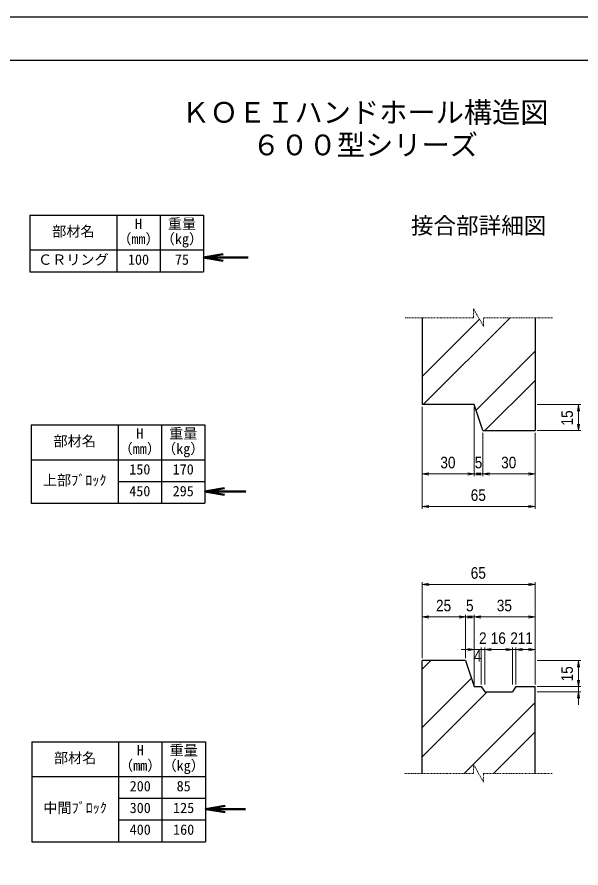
# Model space of a CAD drawing. Units: millimetres, scale not verified. Extents: x -210 to 210, y -148 to 148.
# Drawn here: x -80.1 to 49.7, y -47.3 to 148.5 of the extents above; entities that cross this region are included whole.
import ezdxf
from ezdxf.enums import TextEntityAlignment as Align

# ---------------------------------------------------------------- set-up
doc = ezdxf.new("R2010")
doc.units = ezdxf.units.MM
doc.linetypes.add('USER1', pattern=[12.95, 6.35, -3.175, 0.25, -3.175])
doc.layers.add('0-0', color=7, linetype='Continuous')
for name, color, linetype, lineweight in [('0-1_0', 9, 'Continuous', 25), ('0-2_dims', 2, 'Continuous', 13), ('0-3_pen1実線', 4, 'Continuous', 13), ('0-5_pen3実線', 7, 'Continuous', 25), ('0-6_pen4実線', 6, 'Continuous', 25), ('0-7_pen1一点', 4, 'USER1', 13)]:
    doc.layers.add(name, color=color, linetype=linetype, lineweight=lineweight)
doc.styles.add('ＭＳ ゴシック', font='')
doc.styles.add('ＭＳ Ｐゴシック', font='')
doc.styles.get('ＭＳ ゴシック').set_extended_font_data('MS Gothic')
doc.styles.get('ＭＳ Ｐゴシック').set_extended_font_data('MS PGothic')

# ---------------------------------------------------------------- blocks, each defined once
blk = doc.blocks.new('部分図 1')
at = {"layer": '0-1_0'}
blk.add_lwpolyline([(0, 0), (8400, 0), (8400, 5940), (0, 5940)], close=True, dxfattribs=at)
at = {"layer": '0-2_dims', "lineweight": 50}
for p, q in [((3456.75, 4832.91), (3661, 4832.91)), ((3462.75, 3756.59), (3651, 3756.59)), ((3466.51, 2294.8), (3649.46, 2294.8))]:
    blk.add_line(p, q, dxfattribs=at)
at = {"layer": '0-2_dims'}
for p, q in [((4993, 4156.23), (5193.05, 4156.23)), ((5183.05, 4156.23), (5183.05, 4036.23)), ((4463, 4146.23), (4463, 3826.95)), ((4463, 4146.23), (4463, 3676.95)), ((4703, 4146.23), (4703, 3826.95)), ((4703, 4146.23), (4703, 3826.95)), ((4993, 4036.23), (5193.05, 4036.23)), ((4743, 4026.23), (4743, 3826.95)), ((4743, 4026.23), (4743, 3826.95)), ((4983, 4026.23), (4983, 3826.95)), ((4983, 4026.23), (4983, 3676.95)), ((4703, 3836.95), (4463, 3836.95)), ((4743, 3836.95), (4703, 3836.95)), ((4743, 3836.95), (4983, 3836.95)), ((4983, 3686.95), (4463, 3686.95)), ((4463, 2988.4), (4463, 3338.69)), ((4983, 2868.4), (4983, 3338.69)), ((4463, 3328.69), (4983, 3328.69)), ((4463, 2988.4), (4463, 3188.69)), ((4663, 3178.69), (4463, 3178.69)), ((4663, 2988.4), (4663, 3188.69)), ((4663, 2988.4), (4663, 3188.69)), ((4663, 3178.69), (4703, 3178.69)), ((4703, 2868.4), (4703, 3188.69)), ((4703, 2868.4), (4703, 3188.69)), ((4983, 3178.69), (4703, 3178.69)), ((4983, 2868.4), (4983, 3188.69)), ((4703, 3028.55), (4643, 3028.55)), ((4735, 3028.55), (4675, 3028.55)), ((4703, 2868.4), (4703, 3038.55)), ((4735, 3028.55), (4703, 3028.55)), ((4735, 2868.4), (4735, 3038.55)), ((4735, 2868.4), (4735, 3038.55)), ((4735, 3028.55), (4751, 3028.55)), ((4735, 3028.55), (4795, 3028.55)), ((4751, 2868.4), (4751, 3038.55)), ((4751, 2868.4), (4751, 3038.55)), ((4751, 3028.55), (4811, 3028.55)), ((4751, 3028.55), (4879, 3028.55)), ((4879, 3028.55), (4819, 3028.55)), ((4879, 2868.4), (4879, 3038.55)), ((4879, 2868.4), (4879, 3038.55)), ((4879, 3028.55), (4895, 3028.55)), ((4895, 2868.4), (4895, 3038.55)), ((4895, 2868.4), (4895, 3038.55)), ((4895, 3028.55), (4955, 3028.55)), ((4895, 3028.55), (4983, 3028.55)), ((4983, 2868.4), (4983, 3038.55)), ((4993, 2978.4), (5193.05, 2978.4)), ((5183.05, 2978.4), (5183.05, 2858.4)), ((5183.05, 2858.4), (5183.05, 2918.4)), ((4993, 2858.4), (5193.05, 2858.4)), ((4993, 2858.4), (5193.05, 2858.4)), ((4993, 2834.4), (5193.05, 2834.4)), ((5183.05, 2858.4), (5183.05, 2834.4)), ((5183.05, 2834.4), (5183.05, 2774.4))]:
    blk.add_line(p, q, dxfattribs=at)
at = {"layer": '0-2_dims', "lineweight": 50}
for points in [[(3546.75, 4847.91), (3456.75, 4832.91), (3546.75, 4817.91)], [(3552.75, 3771.59), (3462.75, 3756.59), (3552.75, 3741.59)], [(3556.51, 2309.8), (3466.51, 2294.8), (3556.51, 2279.8)]]:
    blk.add_lwpolyline(points, dxfattribs=at)
at = {"layer": '0-2_dims'}
for points in [[(5188.05, 4126.23), (5183.05, 4156.23), (5178.05, 4126.23)], [(5178.05, 4066.23), (5183.05, 4036.23), (5188.05, 4066.23)], [(4493, 3841.95), (4463, 3836.95), (4493, 3831.95)], [(4673, 3831.95), (4703, 3836.95), (4673, 3841.95)], [(4733, 3841.95), (4703, 3836.95), (4733, 3831.95)], [(4713, 3831.95), (4743, 3836.95), (4713, 3841.95)], [(4773, 3841.95), (4743, 3836.95), (4773, 3831.95)], [(4953, 3831.95), (4983, 3836.95), (4953, 3841.95)], [(4493, 3691.95), (4463, 3686.95), (4493, 3681.95)], [(4953, 3681.95), (4983, 3686.95), (4953, 3691.95)], [(4493, 3333.69), (4463, 3328.69), (4493, 3323.69)], [(4953, 3323.69), (4983, 3328.69), (4953, 3333.69)], [(4493, 3183.69), (4463, 3178.69), (4493, 3173.69)], [(4633, 3173.69), (4663, 3178.69), (4633, 3183.69)], [(4693, 3183.69), (4663, 3178.69), (4693, 3173.69)], [(4673, 3173.69), (4703, 3178.69), (4673, 3183.69)], [(4733, 3183.69), (4703, 3178.69), (4733, 3173.69)], [(4953, 3173.69), (4983, 3178.69), (4953, 3183.69)], [(4673, 3023.55), (4703, 3028.55), (4673, 3033.55)], [(4781, 3033.55), (4751, 3028.55), (4781, 3023.55)], [(4781, 3033.55), (4751, 3028.55), (4781, 3023.55)], [(4849, 3023.55), (4879, 3028.55), (4849, 3033.55)], [(4849, 3023.55), (4879, 3028.55), (4849, 3033.55)], [(4925, 3033.55), (4895, 3028.55), (4925, 3023.55)], [(4925, 3033.55), (4895, 3028.55), (4925, 3023.55)], [(4953, 3023.55), (4983, 3028.55), (4953, 3033.55)], [(5188.05, 2948.4), (5183.05, 2978.4), (5178.05, 2948.4)], [(5178.05, 2888.4), (5183.05, 2858.4), (5188.05, 2888.4)], [(5178.05, 2888.4), (5183.05, 2858.4), (5188.05, 2888.4)], [(5188.05, 2804.4), (5183.05, 2834.4), (5178.05, 2804.4)]]:
    blk.add_lwpolyline(points, dxfattribs=at)
for points in [[(4731.29, 3029.11), (4738.64, 3029.44), (4731.61, 3030.16)], [(4731.29, 3029.11), (4738.64, 3029.44), (4731.61, 3030.16)], [(4731.29, 3029.11), (4738.75, 3028.55), (4738.64, 3029.44)], [(4731.29, 3029.11), (4738.75, 3028.55), (4738.64, 3029.44)], [(4731.29, 3027.99), (4738.75, 3028.55), (4731.29, 3029.11)], [(4731.29, 3027.99), (4738.75, 3028.55), (4731.29, 3029.11)], [(4731.29, 3027.99), (4738.64, 3027.65), (4738.75, 3028.55)], [(4731.29, 3027.99), (4738.64, 3027.65), (4738.75, 3028.55)], [(4731.61, 3026.94), (4738.64, 3027.65), (4731.29, 3027.99)], [(4731.61, 3026.94), (4738.64, 3027.65), (4731.29, 3027.99)], [(4731.61, 3030.16), (4738.28, 3030.37), (4732.18, 3031.02)], [(4731.61, 3030.16), (4738.28, 3030.37), (4732.18, 3031.02)], [(4731.61, 3030.16), (4738.64, 3029.44), (4738.28, 3030.37)], [(4731.61, 3030.16), (4738.64, 3029.44), (4738.28, 3030.37)], [(4731.61, 3026.94), (4738.28, 3026.72), (4738.64, 3027.65)], [(4731.61, 3026.94), (4738.28, 3026.72), (4738.64, 3027.65)], [(4732.18, 3026.07), (4738.28, 3026.72), (4731.61, 3026.94)], [(4732.18, 3026.07), (4738.28, 3026.72), (4731.61, 3026.94)], [(4732.18, 3031.02), (4737.62, 3031.23), (4732.88, 3031.64)], [(4732.18, 3031.02), (4737.62, 3031.23), (4732.88, 3031.64)], [(4732.18, 3031.02), (4738.28, 3030.37), (4737.62, 3031.23)], [(4732.18, 3031.02), (4738.28, 3030.37), (4737.62, 3031.23)], [(4732.18, 3026.07), (4737.62, 3025.86), (4738.28, 3026.72)], [(4732.18, 3026.07), (4737.62, 3025.86), (4738.28, 3026.72)], [(4732.88, 3025.45), (4737.62, 3025.86), (4732.18, 3026.07)], [(4732.88, 3025.45), (4737.62, 3025.86), (4732.18, 3026.07)], [(4732.88, 3031.64), (4736.71, 3031.89), (4733.66, 3032.05)], [(4732.88, 3031.64), (4736.71, 3031.89), (4733.66, 3032.05)], [(4732.88, 3031.64), (4737.62, 3031.23), (4736.71, 3031.89)], [(4732.88, 3031.64), (4737.62, 3031.23), (4736.71, 3031.89)], [(4732.88, 3025.45), (4736.71, 3025.21), (4737.62, 3025.86)], [(4732.88, 3025.45), (4736.71, 3025.21), (4737.62, 3025.86)], [(4733.66, 3025.05), (4736.71, 3025.21), (4732.88, 3025.45)], [(4733.66, 3025.05), (4736.71, 3025.21), (4732.88, 3025.45)], [(4733.66, 3032.05), (4735.66, 3032.24), (4734.6, 3032.28)], [(4733.66, 3032.05), (4735.66, 3032.24), (4734.6, 3032.28)], [(4733.66, 3032.05), (4736.71, 3031.89), (4735.66, 3032.24)], [(4733.66, 3032.05), (4736.71, 3031.89), (4735.66, 3032.24)], [(4733.66, 3025.05), (4735.66, 3024.86), (4736.71, 3025.21)], [(4733.66, 3025.05), (4735.66, 3024.86), (4736.71, 3025.21)], [(4733.66, 3025.05), (4734.6, 3024.82), (4735.66, 3024.86)], [(4733.66, 3025.05), (4734.6, 3024.82), (4735.66, 3024.86)]]:
    blk.add_solid(points, dxfattribs=at)
at = {"layer": '0-3_pen1実線'}
for p, q in [((4463, 4555.3), (4463.94, 4556.23)), ((4463, 4285.89), (4726.79, 4549.67)), ((4468.05, 4156.23), (4868.05, 4556.23)), ((4711.61, 4130.39), (4983, 4401.78)), ((4752.16, 4036.23), (4983, 4267.07)), ((4463, 2938.85), (4502.55, 2978.4)), ((4463, 2669.44), (4690.24, 2896.68)), ((4463, 2534.74), (4762.66, 2834.4)), ((4656.07, 2458.4), (4983, 2785.33)), ((4790.77, 2458.4), (4983, 2650.63))]:
    blk.add_line(p, q, dxfattribs=at)
at = {"layer": '0-5_pen3実線'}
for p, q in [((3056.75, 5027.91), (3056.75, 4767.91)), ((3256.75, 5027.91), (3256.75, 4767.91)), ((2656.75, 4867.91), (3456.75, 4867.91)), ((4463, 4556.23), (4463, 4156.23)), ((4983, 4556.23), (4983, 4036.23)), ((4703, 4156.23), (4463, 4156.23)), ((4743, 4036.23), (4703, 4156.23)), ((3062.75, 4062.59), (3062.75, 3702.59)), ((3262.75, 4062.59), (3262.75, 3702.59)), ((4743, 4036.23), (4983, 4036.23)), ((2662.75, 3902.59), (3462.75, 3902.59)), ((3062.75, 3802.59), (3462.75, 3802.59)), ((4463, 2458.4), (4463, 2978.4)), ((4663, 2978.4), (4463, 2978.4)), ((4663, 2978.4), (4703, 2858.4)), ((4895, 2858.4), (4879, 2834.4)), ((4895, 2858.4), (4983, 2858.4)), ((4983, 2458.4), (4983, 2858.4)), ((3064.79, 2604.53), (3064.79, 2144.53)), ((3264.79, 2604.53), (3264.79, 2144.53)), ((2664.79, 2444.53), (3464.79, 2444.53)), ((3064.79, 2344.53), (3464.79, 2344.53)), ((3064.79, 2244.53), (3464.79, 2244.53))]:
    blk.add_line(p, q, dxfattribs=at)
blk.add_lwpolyline([(4703, 2858.4), (4735, 2858.4), (4751, 2834.4), (4879, 2834.4)], dxfattribs=at)
at = {"layer": '0-6_pen4実線'}
for p, q in [((2656.75, 5027.91), (3456.75, 5027.91)), ((2656.75, 5027.91), (2656.75, 4767.91)), ((3456.75, 5027.91), (3456.75, 4767.91)), ((2656.75, 4767.91), (3456.75, 4767.91)), ((2662.75, 4062.59), (3462.75, 4062.59)), ((2662.75, 4062.59), (2662.75, 3702.59)), ((3462.75, 4062.59), (3462.75, 3702.59)), ((2662.75, 3702.59), (3462.75, 3702.59)), ((2664.79, 2604.53), (3464.79, 2604.53)), ((2664.79, 2604.53), (2664.79, 2144.53)), ((3464.79, 2604.53), (3464.79, 2144.53)), ((2664.79, 2144.53), (3464.79, 2144.53))]:
    blk.add_line(p, q, dxfattribs=at)
blk.add_lwpolyline([(200, 200), (8200, 200), (8200, 5740), (200, 5740)], close=True, dxfattribs=at)
at = {"layer": '0-7_pen1一点'}
for p, q in [((4699.91, 4556.23), (4699.91, 4596.23)), ((4746.09, 4516.23), (4699.91, 4596.23)), ((4699.91, 4556.23), (4383, 4556.23)), ((5063, 4556.23), (4746.09, 4556.23)), ((4746.09, 4556.23), (4746.09, 4516.23)), ((4723, 2458.4), (4699.91, 2498.4)), ((4699.91, 2458.4), (4699.91, 2498.4)), ((4383, 2458.4), (4699.91, 2458.4)), ((4723, 2458.4), (4746.09, 2418.4)), ((4746.09, 2458.4), (5063, 2458.4)), ((4746.09, 2458.4), (4746.09, 2418.4))]:
    blk.add_line(p, q, dxfattribs=at)
at = {"layer": '0-2_dims', "color": 7, "style": 'ＭＳ Ｐゴシック', "width": 0.9}
for p in [(5173.05, 4059.87), (5173.05, 2882.04)]:
    blk.add_text('15', height=53.32, rotation=90, dxfattribs=at).set_placement(p, align=Align.BOTTOM_LEFT)
for s, p in [('30', (4546.64, 3846.95)), ('30', (4826.64, 3846.95)), ('5', (4704.82, 3846.95)), ('65', (4686.64, 3696.95)), ('65', (4686.64, 3338.69)), ('25', (4526.64, 3188.69)), ('5', (4664.82, 3188.69)), ('35', (4806.64, 3188.69)), ('2', (4724.82, 3038.55)), ('16', (4778.64, 3038.55)), ('2', (4868.82, 3038.55)), ('11', (4902.64, 3038.55)), ('4', (4700.82, 2957.18))]:
    blk.add_text(s, height=53.32, dxfattribs=at).set_placement(p, align=Align.BOTTOM_LEFT)
at = {"layer": '0-5_pen3実線', "style": 'ＭＳ ゴシック'}
for s, height, p in [('重量', 47.64, (3291.77, 4950.42)), ('\u3000接合部詳細図\u3000', 76.24, (4307.05, 4919.16)), ('部材名', 47.65, (2759.27, 4915.41)), ('H', 47.65, (3140.51, 4950.41)), ('（mm）', 47.66, (3059.24, 4880.41)), ('（kg）', 47.66, (3259.24, 4880.41)), ('ＣＲリング', 47.64, (2694.29, 4785.42)), ('100', 47.65, (3108.01, 4785.41)), ('75', 47.63, (3324.27, 4785.43)), ('H', 47.65, (3146.51, 3985.09)), ('重量', 47.64, (3297.77, 3985.1)), ('部材名', 47.65, (2765.27, 3950.1)), ('（mm）', 47.66, (3065.24, 3915.09)), ('（kg）', 47.66, (3265.24, 3915.09)), ('150', 47.65, (3114.01, 3820.1)), ('170', 47.63, (3314.03, 3820.11)), ('上部ﾌﾞﾛｯｸ', 47.65, (2716.52, 3770.09)), ('450', 47.64, (3114.02, 3720.1)), ('295', 47.64, (3314.01, 3720.1)), ('H', 47.65, (3148.54, 2527.03)), ('重量', 47.64, (3299.8, 2527.04)), ('部材名', 47.65, (2767.3, 2492.03)), ('（mm）', 47.66, (3067.27, 2457.03)), ('（kg）', 47.66, (3267.27, 2457.03)), ('200', 47.65, (3116.04, 2362.03)), ('85', 47.61, (3332.31, 2362.06)), ('中間ﾌﾞﾛｯｸ', 47.65, (2718.54, 2262.03)), ('300', 47.64, (3116.05, 2262.04)), ('125', 47.63, (3316.06, 2262.05)), ('400', 47.64, (3116.05, 2162.04)), ('160', 47.63, (3316.06, 2162.05))]:
    blk.add_text(s, height=height, dxfattribs=at).set_placement(p, align=Align.BOTTOM_LEFT)
at = {"layer": '0-6_pen4実線', "style": 'ＭＳ ゴシック'}
for s, p in [('\u3000ＫＯＥＩハンドホール構造図\u3000', (3225.03, 5425)), ('６００型シリーズ', (3680.04, 5275))]:
    blk.add_text(s, height=95.3, dxfattribs=at).set_placement(p, align=Align.BOTTOM_LEFT)

msp = doc.modelspace()

# ---------------------------------------------------------------- block references
at = {"layer": '0-0', "xscale": 0.05, "yscale": 0.05}
msp.add_blockref('部分図 1', (-210, -148.5), dxfattribs=at)

doc.saveas('drawing.dxf')
